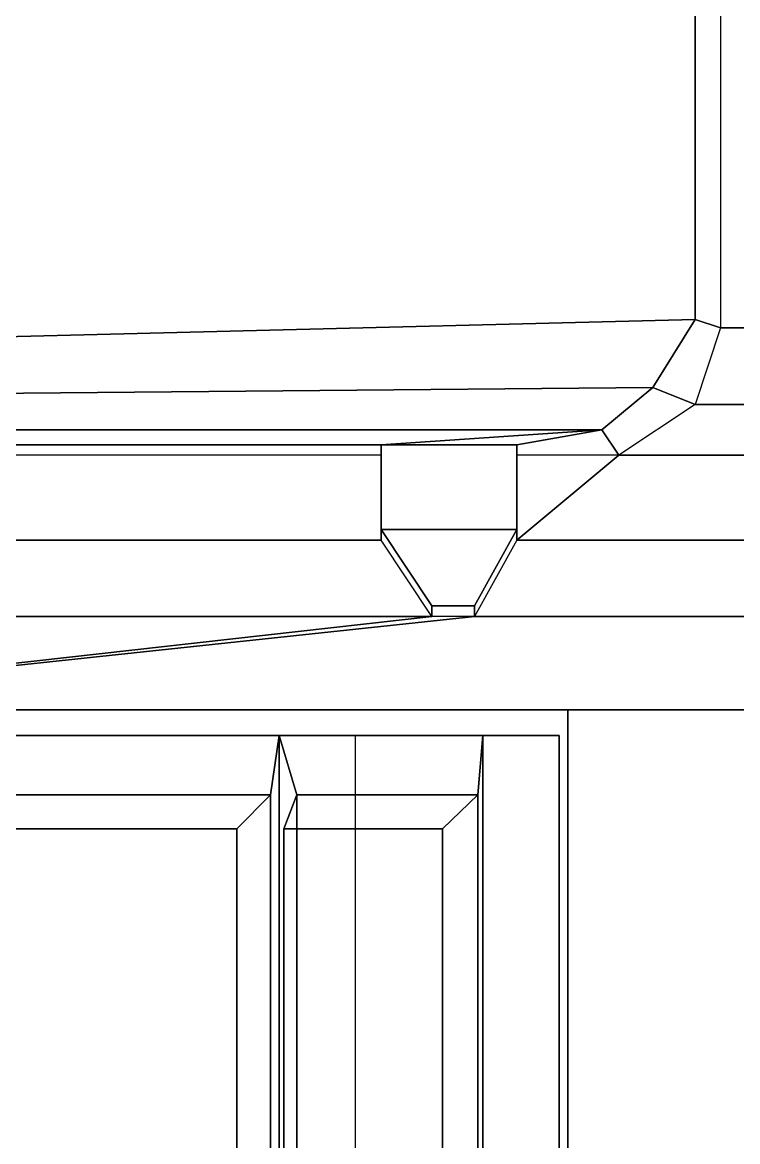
# Model space of a CAD drawing. Header units: millimetres. Extents: x -0.88 to 1, y -1.7 to 8.
# Drawn here: x -0.421 to 0, y -0.004 to 0.655 of the extents above; entities that cross this region are included whole.
import ezdxf

# ---------------------------------------------------------------- set-up
doc = ezdxf.new("R2010")
doc.units = ezdxf.units.MM
doc.layers.add('hatch2', color=3, linetype='Continuous')
doc.layers.add('seats', color=3, linetype='Continuous')

msp = doc.modelspace()

# ---------------------------------------------------------------- linework, layer by layer
for points in [[(0.62, 1.3, 0.28), (0.62, -1.14, 0.28), (-0.62, -1.14, 0.28), (-0.62, 1.3, 0.28)], [(-0.01, 0.475, 1.38421), (0.01, 0.475, 1.38421), (0.01, 0.7, 1.36842), (-0.01, 0.7, 1.36842)], [(-0.025, 0.43, 1.38737), (0.025, 0.43, 1.38737), (0.01, 0.475, 1.38421), (-0.01, 0.475, 1.38421)], [(-0.07, 0.4, 1.38947), (0.07, 0.4, 1.38947), (0.025, 0.43, 1.38737), (-0.025, 0.43, 1.38737)], [(-0.455, 0.35, 1.39298), (-0.21, 0.35, 1.39298), (-0.21, 0.4, 1.38947), (-0.455, 0.4, 1.38947)], [(-0.13, 0.35, 1.39298), (-0.07, 0.4, 1.38947), (-0.13, 0.4, 1.38947), (-0.13, 0.35, 1.39298)], [(-0.13, 0.35, 1.39298), (0.13, 0.35, 1.39298), (0.07, 0.4, 1.38947), (-0.07, 0.4, 1.38947)], [(-0.48, 0.305, 1.39614), (-0.18, 0.305, 1.39614), (-0.21, 0.35, 1.39298), (-0.455, 0.35, 1.39298)], [(-0.155, 0.305, 1.39614), (0.155, 0.305, 1.39614), (0.13, 0.35, 1.39298), (-0.13, 0.35, 1.39298)], [(-0.67, 0.25, 1.4), (0.67, 0.25, 1.4), (0.155, 0.305, 1.39614), (-0.155, 0.305, 1.39614)], [(-0.67, 0.25, 1.4), (-0.67, 0.25, 1.4), (-0.155, 0.305, 1.39614), (-0.18, 0.305, 1.39614)], [(-0.67, 0.25, 1.4), (-0.67, 0.25, 1.4), (-0.18, 0.305, 1.39614), (-0.48, 0.305, 1.39614)], [(-0.1, 0.25, 1.31), (-0.67, 0.25, 1.4), (-0.84769, 0.25, 0.85), (-0.62, 0.25, 0.85)], [(0.1, 0.25, 1.31), (0.67, 0.25, 1.4), (-0.67, 0.25, 1.4), (-0.1, 0.25, 1.31)], [(-0.1, -1.33, 1.31), (-0.1, 0.25, 1.31), (-0.62, 0.25, 0.85), (-0.62, -1.33, 0.85)], [(0.1, -1.33, 1.31), (0.1, 0.25, 1.31), (-0.1, 0.25, 1.31), (-0.1, -1.33, 1.31)]]:
    msp.add_3dface(points)
at = {"layer": 'hatch2'}
for points in [[(-0.62, 0.465, 1.42026), (-0.595, 0.725, 1.40096), (-0.025, 0.695, 1.40342), (-0.025, 0.48, 1.41921)], [(-0.01, 0.475, 1.38421), (-0.025, 0.48, 1.41921), (-0.025, 0.695, 1.40342), (-0.01, 0.7, 1.36842)], [(-0.595, 0.435, 1.42307), (-0.62, 0.465, 1.42026), (-0.025, 0.48, 1.41921), (-0.05, 0.44, 1.42237)], [(-0.025, 0.43, 1.38737), (-0.05, 0.44, 1.42237), (-0.025, 0.48, 1.41921), (-0.01, 0.475, 1.38421)], [(-0.565, 0.415, 1.42447), (-0.595, 0.435, 1.42307), (-0.05, 0.44, 1.42237), (-0.08, 0.415, 1.42447)], [(-0.07, 0.4, 1.38947), (-0.08, 0.415, 1.42447), (-0.05, 0.44, 1.42237), (-0.025, 0.43, 1.38737)], [(-0.455, 0.40624, 1.40404), (-0.565, 0.415, 1.42447), (-0.08, 0.415, 1.42447), (-0.21, 0.40624, 1.40404)], [(-0.21, 0.40624, 1.40404), (-0.08, 0.415, 1.42447), (-0.08, 0.415, 1.42447), (-0.13, 0.40624, 1.40404)], [(-0.13, 0.4, 1.38947), (-0.13, 0.40624, 1.40404), (-0.08, 0.415, 1.42447), (-0.07, 0.4, 1.38947)], [(-0.455, 0.4, 1.38947), (-0.455, 0.40624, 1.40404), (-0.21, 0.40624, 1.40404), (-0.21, 0.4, 1.38947)], [(-0.21, 0.35624, 1.40754), (-0.21, 0.40624, 1.40404), (-0.13, 0.40624, 1.40404), (-0.13, 0.35624, 1.40754)], [(-0.21, 0.4, 1.38947), (-0.21, 0.40624, 1.40404), (-0.21, 0.35624, 1.40754), (-0.21, 0.35, 1.39298)], [(-0.13, 0.35, 1.39298), (-0.13, 0.35624, 1.40754), (-0.13, 0.40624, 1.40404), (-0.13, 0.4, 1.38947)], [(-0.18, 0.31124, 1.4107), (-0.21, 0.35624, 1.40754), (-0.13, 0.35624, 1.40754), (-0.155, 0.31124, 1.4107)], [(-0.21, 0.35, 1.39298), (-0.21, 0.35624, 1.40754), (-0.18, 0.31124, 1.4107), (-0.18, 0.305, 1.39614)], [(-0.155, 0.305, 1.39614), (-0.155, 0.31124, 1.4107), (-0.13, 0.35624, 1.40754), (-0.13, 0.35, 1.39298)], [(-0.18, 0.305, 1.39614), (-0.18, 0.31124, 1.4107), (-0.155, 0.31124, 1.4107), (-0.155, 0.305, 1.39614)]]:
    msp.add_3dface(points, dxfattribs=at)
at = {"layer": 'seats'}
for points in [[(-0.275, 0.2, 1.205), (-0.27, 0.235, 1.205), (-0.625, 0.235, 1.205), (-0.625, 0.2, 1.205)], [(-0.27, 0.235, 1.205), (-0.27, 0.235, 1.16), (-0.625, 0.235, 1.16), (-0.625, 0.235, 1.205)], [(-0.27, -1.315, 1.205), (-0.27, 0.235, 1.205), (-0.275, 0.2, 1.205), (-0.275, -1.27, 1.205)], [(-0.27, 0.235, 1.205), (-0.25963, 0.2, 1.24), (-0.15296, 0.2, 1.6), (-0.15, 0.235, 1.61)], [(-0.225, 0.235, 1.205), (-0.27, 0.235, 1.205), (-0.15, 0.235, 1.61), (-0.105, 0.235, 1.61)], [(-0.25963, -1.27, 1.24), (-0.25963, 0.2, 1.24), (-0.27, 0.235, 1.205), (-0.27, -1.315, 1.205)], [(-0.225, -1.315, 1.205), (-0.225, 0.235, 1.205), (-0.105, 0.235, 1.61), (-0.105, -1.315, 1.61)], [(-0.15, 0.235, 1.61), (-0.15296, 0.2, 1.6), (-0.15296, -1.27, 1.6), (-0.15, -1.315, 1.61)], [(-0.105, 0.235, 1.61), (-0.15, 0.235, 1.61), (-0.15, -1.315, 1.61), (-0.105, -1.315, 1.61)], [(-0.295, 0.18, 1.22), (-0.275, 0.2, 1.205), (-0.625, 0.2, 1.205), (-0.605, 0.18, 1.22)], [(-0.275, -1.27, 1.205), (-0.275, 0.2, 1.205), (-0.295, 0.18, 1.22), (-0.295, -1.25, 1.22)], [(-0.25963, 0.2, 1.24), (-0.26722, 0.18, 1.265), (-0.17389, 0.18, 1.58), (-0.15296, 0.2, 1.6)], [(-0.25963, -0.29, 1.24), (-0.26722, -0.27, 1.265), (-0.26722, 0.18, 1.265), (-0.25963, 0.2, 1.24)], [(-0.15296, 0.2, 1.6), (-0.17389, 0.18, 1.58), (-0.17389, -0.27, 1.58), (-0.15296, -0.29, 1.6)], [(-0.295, -1.25, 1.22), (-0.295, 0.18, 1.22), (-0.605, 0.18, 1.22), (-0.605, -1.25, 1.22)], [(-0.26722, -0.27, 1.265), (-0.17389, -0.27, 1.58), (-0.17389, 0.18, 1.58), (-0.26722, 0.18, 1.265)]]:
    msp.add_3dface(points, dxfattribs=at)

doc.saveas('drawing.dxf')
